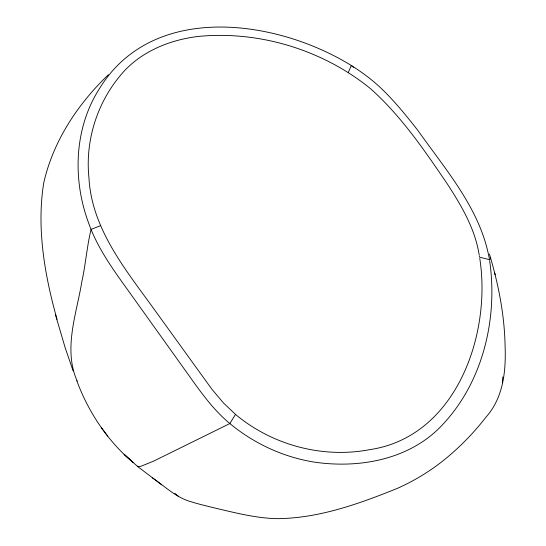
<?xml version="1.0" encoding="UTF-8"?>
<svg xmlns="http://www.w3.org/2000/svg" width="546" height="546" viewBox="0 0 546 546"><rect width="100%" height="100%" fill="white"/><g stroke="black" fill="none" stroke-linecap="round" stroke-linejoin="round"><path stroke-width="0.82" d="M502.791 376.938L502.484 382.746M137.503 466.052L138.363 466.741L141.271 466.161L153.631 461.117L229.866 423.553L235.483 414.4L223.519 403.023L211.732 389.011L152.914 307.562C124.802 268.666 91.653 228.18 88.957 177.887C85.115 141.53 96.649 104.04 119.97 75.935C139.155 52.232 168.994 39.838 198.717 36.391C259.657 30.596 322.939 50.034 370.481 88.629C401.29 116.1 424.768 150.716 447.795 184.657C461.759 206.238 475.15 229.122 479.176 254.927M348.266 72.577L351.337 65.513C276.344 19.144 152.812 1.72 99.556 88.445C74.249 127.914 72.447 178.679 88.254 222.017C96.635 246.294 111.575 267.499 126.481 288.151L187.606 373.655C200.28 391.393 212.94 409.582 229.886 423.573C253.951 443.543 283.388 457.179 314.305 462.107C356.859 468.386 404.374 460.606 436.807 430.473C481.504 387.728 498.341 321.089 489.673 260.981M108.367 74.754C77.75 104.013 53.003 141.414 43.694 183.108C36.452 228.61 44.758 275.416 57.016 319.301M400.559 486.902C415.083 480.159 428.876 471.826 441.509 461.977C458.067 449.017 472.959 433.927 485.844 417.315C503.262 397.85 506.074 371.43 505.098 346.198C504.518 314.878 498.409 283.947 489.414 254.02M400.116 487.107L397.447 488.322M397.003 488.52C358.722 503.951 318.475 518.441 276.72 518.659C256.552 518.161 236.868 513.206 217.335 508.606C208.299 506.388 199.201 504.333 190.322 501.535C175.751 497.276 164.558 486.111 152.293 477.764M100.566 225.669L91.073 229.388C86.889 246.621 85.667 264.394 81.845 281.709C76.549 314.011 63.008 349.215 77.191 381.074M490.001 257.419L490.554 257.93L489.537 260.155M479.333 255.815L479.565 257.146L489.455 259.664L489.236 258.422M178.351 496.259L174.897 493.379M161.725 484.841L137.585 466.489L124.079 454.265L133.19 462.551C108.115 441.646 88.275 412.025 76.802 380.726M235.483 414.4C272.181 445.106 322.631 458.681 369.731 449.645C455.93 436.916 491.687 334.91 479.77 258.408M353.501 67.288C347.795 62.729 354.504 67.779 355.582 68.243C365.042 74.474 374.051 81.443 382.2 89.332C395.147 101.87 406.497 115.929 417.622 130.078C445.475 169.526 479.886 208.538 489.073 257.5M101.385 427.62L107.685 436.104M73.137 370.966L65.213 347.884L55.364 314.407M494.717 272.877L495.14 274.788"/></g></svg>
